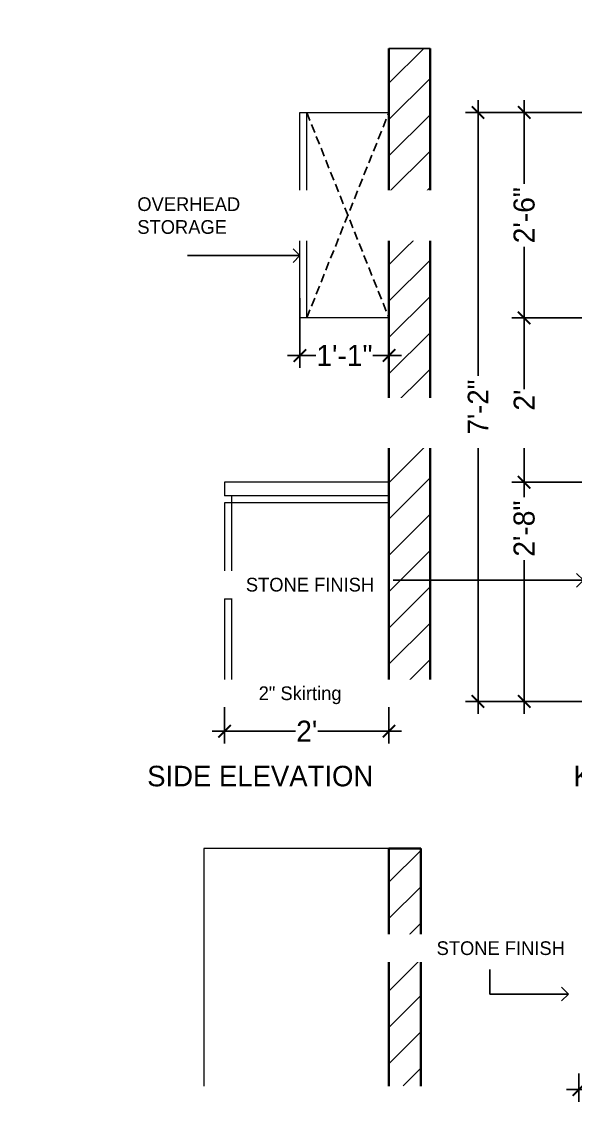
# Model space of a CAD drawing. Header units: inches. Extents: x -137722 to 81594, y -22256 to -1207.
# Drawn here: x -63181 to -63100.2, y -2139.9 to -1981.9 of the extents above; entities that cross this region are included whole.
import ezdxf

# ---------------------------------------------------------------- set-up
doc = ezdxf.new("R2010")
doc.units = ezdxf.units.IN
doc.header["$LTSCALE"] = 0.05
doc.header["$MEASUREMENT"] = 0
doc.header["$PDMODE"] = 3
doc.header["$PDSIZE"] = -4
doc.linetypes.add('DASHED2', pattern=[0.375, 0.25, -0.125])
doc.layers.get('Defpoints').update_dxf_attribs({"linetype": 'DASHED2'})
doc.layers.add('Civil Dimension - Text', color=7, linetype='Continuous')
doc.layers.add('text', color=176, linetype='Continuous')
for name, color, linetype, lineweight in [('FURNITURE', 36, 'Continuous', 18), ('Furniture DL', 35, 'Continuous', 5), ('THIN', 251, 'Continuous', 15), ('WALL', 7, 'Continuous', 35)]:
    doc.layers.add(name, color=color, linetype=linetype, lineweight=lineweight)
doc.styles.add('4MMOF3-8', font='ARIALN.TTF', dxfattribs={"height": 5.12})
doc.styles.add('9-128OF1-4', font='stylu.ttf')
doc.styles.add('ARIAL1', font='romans.shx', dxfattribs={"width": 0.85})
doc.dimstyles.new('DIM 1-4', dxfattribs={"dimtxt": 3.0792, "dimasz": 1.82, "dimexe": 1.82, "dimexo": 0, "dimgap": 0.09, "dimtad": 0, "dimzin": 0, "dimdsep": 46, "dimlunit": 4, "dimtxsty": '9-128OF1-4', "dimblk": 'ARCHTICK', "dimcen": 1.8125, "dimdle": 1.82, "dimclrd": 8, "dimclre": 8, "dimadec": 0, "dimazin": 0, "dimtfac": 1, "dimtofl": 0, "dimtmove": 0, "dimatfit": 3, "dimldrblk": 'OPEN90', "dimfxl": 1, "dimtolj": 1, "dimtzin": 0, "dimlwd": -1, "dimarcsym": 0})

# ---------------------------------------------------------------- blocks, each defined once
blk = doc.blocks.new('_ArchTick')
at = {"color": 0, "const_width": 0.15}
blk.add_lwpolyline([(-0.5, -0.5), (0.5, 0.5)], dxfattribs=at)
blk = doc.blocks.new('*D382')
at = {"layer": 'Civil Dimension - Text', "color": 8, "ltscale": 50, "transparency": 16777216}
for p, q in [((-63107.64, -1993.37), (-63107.64, -2005.59)), ((-63107.64, -2027.01), (-63107.64, -2014.79))]:
    blk.add_line(p, q, dxfattribs=at)
at = {"layer": 'Civil Dimension - Text', "color": 8, "lineweight": -2, "ltscale": 50, "transparency": 16777216}
for p, q in [((-63093.58, -1995.19), (-63109.46, -1995.19)), ((-63093.58, -2025.19), (-63109.46, -2025.19))]:
    blk.add_line(p, q, dxfattribs=at)
at = {"layer": 'Defpoints', "color": 0, "ltscale": 50, "transparency": 16777216}
for p in [(-63093.58, -1995.19), (-63107.64, -2025.19), (-63093.58, -2025.19)]:
    blk.add_point(p, dxfattribs=at)
at = {"layer": 'Civil Dimension - Text', "color": 8, "ltscale": 50, "transparency": 16777216, "xscale": 1.82, "yscale": 1.82, "zscale": 1.82}
for p, rotation in [((-63107.64, -1995.19), 90), ((-63107.64, -2025.19), 270)]:
    blk.add_blockref('_ArchTick', p, dxfattribs=dict(at, rotation=rotation))
at = {"layer": 'Civil Dimension - Text', "ltscale": 50, "transparency": 16777216, "insert": (-63107.64, -2010.19), "char_height": 3.079, "attachment_point": 5, "rotation": 90, "style": '9-128OF1-4'}
blk.add_mtext('\\A1;2\'-6"', dxfattribs=at)
blk = doc.blocks.new('_Open90')
at = {"color": 0, "linetype": 'ByBlock', "lineweight": -2}
for p, q in [((0, 0), (-1, 0)), ((-0.5, 0.5), (0, 0)), ((0, 0), (-0.5, -0.5))]:
    blk.add_line(p, q, dxfattribs=at)
blk = doc.blocks.new('*D376')
at = {"layer": 'Civil Dimension - Text', "color": 8, "ltscale": 50, "transparency": 16777216}
for p, q in [((-63107.64, -2023.37), (-63107.64, -2035.58)), ((-63107.64, -2051.01), (-63107.64, -2038.8))]:
    blk.add_line(p, q, dxfattribs=at)
at = {"layer": 'Civil Dimension - Text', "color": 8, "lineweight": -2, "ltscale": 50, "transparency": 16777216}
for p, q in [((-63096.84, -2025.19), (-63109.46, -2025.19)), ((-63096.39, -2049.19), (-63109.46, -2049.19))]:
    blk.add_line(p, q, dxfattribs=at)
at = {"layer": 'Defpoints', "color": 0, "ltscale": 50, "transparency": 16777216}
for p in [(-63096.84, -2025.19), (-63107.64, -2049.19), (-63096.39, -2049.19)]:
    blk.add_point(p, dxfattribs=at)
at = {"layer": 'Civil Dimension - Text', "color": 8, "ltscale": 50, "transparency": 16777216, "xscale": 1.82, "yscale": 1.82, "zscale": 1.82}
for p, rotation in [((-63107.64, -2025.19), 90), ((-63107.64, -2049.19), 270)]:
    blk.add_blockref('_ArchTick', p, dxfattribs=dict(at, rotation=rotation))
at = {"layer": 'Civil Dimension - Text', "ltscale": 50, "transparency": 16777216, "insert": (-63107.64, -2037.19), "char_height": 3.079, "attachment_point": 5, "rotation": 90, "style": '9-128OF1-4'}
blk.add_mtext("\\A1;2'", dxfattribs=at)
blk = doc.blocks.new('*D377')
at = {"layer": 'Civil Dimension - Text', "color": 8, "ltscale": 50, "transparency": 16777216}
for p, q in [((-63107.64, -2047.37), (-63107.64, -2051.35)), ((-63107.64, -2083.01), (-63107.64, -2060.56))]:
    blk.add_line(p, q, dxfattribs=at)
at = {"layer": 'Civil Dimension - Text', "color": 8, "lineweight": -2, "ltscale": 50, "transparency": 16777216}
for p, q in [((-63093.58, -2049.19), (-63109.46, -2049.19)), ((-63093.58, -2081.19), (-63109.46, -2081.19))]:
    blk.add_line(p, q, dxfattribs=at)
at = {"layer": 'Defpoints', "color": 0, "ltscale": 50, "transparency": 16777216}
for p in [(-63093.58, -2049.19), (-63107.64, -2081.19), (-63093.58, -2081.19)]:
    blk.add_point(p, dxfattribs=at)
at = {"layer": 'Civil Dimension - Text', "color": 8, "ltscale": 50, "transparency": 16777216, "xscale": 1.82, "yscale": 1.82, "zscale": 1.82}
for p, rotation in [((-63107.64, -2049.19), 90), ((-63107.64, -2081.19), 270)]:
    blk.add_blockref('_ArchTick', p, dxfattribs=dict(at, rotation=rotation))
at = {"layer": 'Civil Dimension - Text', "ltscale": 50, "transparency": 16777216, "insert": (-63107.64, -2055.96), "char_height": 3.079, "attachment_point": 5, "rotation": 90, "style": '9-128OF1-4'}
blk.add_mtext('\\A1;2\'-8"', dxfattribs=at)
blk = doc.blocks.new('*D383')
at = {"layer": 'Civil Dimension - Text', "color": 8, "lineweight": -2, "ltscale": 50, "transparency": 16777216}
for p, q in [((-62979.32, -2131.58), (-62979.32, -2139.69)), ((-63099.65, -2135.53), (-63099.65, -2139.69))]:
    blk.add_line(p, q, dxfattribs=at)
at = {"layer": 'Civil Dimension - Text', "color": 8, "ltscale": 50, "transparency": 16777216}
for p, q in [((-63101.47, -2137.87), (-63060.17, -2137.87)), ((-62977.5, -2137.87), (-63048.81, -2137.87))]:
    blk.add_line(p, q, dxfattribs=at)
at = {"layer": 'Defpoints', "color": 0, "ltscale": 50, "transparency": 16777216}
for p in [(-62979.32, -2131.58), (-63099.65, -2135.53), (-62979.32, -2137.87)]:
    blk.add_point(p, dxfattribs=at)
at = {"layer": 'Civil Dimension - Text', "color": 8, "ltscale": 50, "transparency": 16777216, "xscale": 1.82, "yscale": 1.82, "zscale": 1.82, "rotation": 180}
blk.add_blockref('_ArchTick', (-63099.65, -2137.87), dxfattribs=at)
at = {"layer": 'Civil Dimension - Text', "color": 8, "ltscale": 50, "transparency": 16777216, "xscale": 1.82, "yscale": 1.82, "zscale": 1.82}
blk.add_blockref('_ArchTick', (-62979.32, -2137.87), dxfattribs=at)
at = {"layer": 'Civil Dimension - Text', "ltscale": 50, "transparency": 16777216, "insert": (-63054.49, -2137.87), "char_height": 3.079, "attachment_point": 5, "style": '9-128OF1-4'}
blk.add_mtext('\\A1;10\'-0"', dxfattribs=at)
blk = doc.blocks.new('*D386')
at = {"layer": 'Civil Dimension - Text', "color": 8, "lineweight": -2, "ltscale": 50, "transparency": 16777216}
for p, q in [((-63127.37, -2077.71), (-63127.37, -2087.36)), ((-63151.37, -2079.19), (-63151.37, -2087.36))]:
    blk.add_line(p, q, dxfattribs=at)
at = {"layer": 'Civil Dimension - Text', "color": 8, "ltscale": 50, "transparency": 16777216}
for p, q in [((-63153.19, -2085.54), (-63140.99, -2085.54)), ((-63125.55, -2085.54), (-63137.76, -2085.54))]:
    blk.add_line(p, q, dxfattribs=at)
at = {"layer": 'Defpoints', "color": 0, "ltscale": 50, "transparency": 16777216}
for p in [(-63127.37, -2077.71), (-63151.37, -2079.19), (-63127.37, -2085.54)]:
    blk.add_point(p, dxfattribs=at)
at = {"layer": 'Civil Dimension - Text', "color": 8, "ltscale": 50, "transparency": 16777216, "xscale": 1.82, "yscale": 1.82, "zscale": 1.82, "rotation": 180}
blk.add_blockref('_ArchTick', (-63151.37, -2085.54), dxfattribs=at)
at = {"layer": 'Civil Dimension - Text', "color": 8, "ltscale": 50, "transparency": 16777216, "xscale": 1.82, "yscale": 1.82, "zscale": 1.82}
blk.add_blockref('_ArchTick', (-63127.37, -2085.54), dxfattribs=at)
at = {"layer": 'Civil Dimension - Text', "color": 0, "ltscale": 50, "transparency": 16777216, "insert": (-63139.37, -2085.54), "char_height": 3.079, "attachment_point": 5, "style": '9-128OF1-4'}
blk.add_mtext("\\A1;2'", dxfattribs=at)
blk = doc.blocks.new('*D701')
at = {"layer": 'Civil Dimension - Text', "color": 8, "ltscale": 50, "transparency": 16777216}
for p, q in [((-63114.38, -1993.37), (-63114.38, -2033.63)), ((-63114.38, -2083.01), (-63114.38, -2042.75))]:
    blk.add_line(p, q, dxfattribs=at)
at = {"layer": 'Civil Dimension - Text', "color": 8, "lineweight": -2, "ltscale": 50, "transparency": 16777216}
for p, q in [((-63101.52, -1995.19), (-63116.2, -1995.19)), ((-63101.55, -2081.19), (-63116.2, -2081.19))]:
    blk.add_line(p, q, dxfattribs=at)
at = {"layer": 'Defpoints', "color": 0, "ltscale": 50, "transparency": 16777216}
for p in [(-63101.52, -1995.19), (-63114.38, -2081.19), (-63101.55, -2081.19)]:
    blk.add_point(p, dxfattribs=at)
at = {"layer": 'Civil Dimension - Text', "color": 8, "ltscale": 50, "transparency": 16777216, "xscale": 1.82, "yscale": 1.82, "zscale": 1.82}
for p, rotation in [((-63114.38, -1995.19), 90), ((-63114.38, -2081.19), 270)]:
    blk.add_blockref('_ArchTick', p, dxfattribs=dict(at, rotation=rotation))
at = {"layer": 'Civil Dimension - Text', "color": 0, "ltscale": 50, "transparency": 16777216, "insert": (-63114.38, -2038.19), "char_height": 3, "attachment_point": 5, "rotation": 90, "style": '9-128OF1-4'}
blk.add_mtext('\\A1;7\'-2"', dxfattribs=at)
blk = doc.blocks.new('*D733')
at = {"layer": 'Civil Dimension - Text', "color": 8, "lineweight": -2, "ltscale": 50, "transparency": 16777216}
for p, q in [((-63127.37, -2021.11), (-63127.37, -2032.49)), ((-63140.37, -2022.31), (-63140.37, -2032.49))]:
    blk.add_line(p, q, dxfattribs=at)
at = {"layer": 'Civil Dimension - Text', "color": 8, "ltscale": 50, "transparency": 16777216}
for p, q in [((-63142.19, -2030.67), (-63138.03, -2030.67)), ((-63125.55, -2030.67), (-63129.72, -2030.67))]:
    blk.add_line(p, q, dxfattribs=at)
at = {"layer": 'Defpoints', "color": 0, "ltscale": 50, "transparency": 16777216}
for p in [(-63127.37, -2021.11), (-63140.37, -2022.31), (-63127.37, -2030.67)]:
    blk.add_point(p, dxfattribs=at)
at = {"layer": 'Civil Dimension - Text', "color": 8, "ltscale": 50, "transparency": 16777216, "xscale": 1.82, "yscale": 1.82, "zscale": 1.82, "rotation": 180}
blk.add_blockref('_ArchTick', (-63140.37, -2030.67), dxfattribs=at)
at = {"layer": 'Civil Dimension - Text', "color": 8, "ltscale": 50, "transparency": 16777216, "xscale": 1.82, "yscale": 1.82, "zscale": 1.82}
blk.add_blockref('_ArchTick', (-63127.37, -2030.67), dxfattribs=at)
at = {"layer": 'Civil Dimension - Text', "ltscale": 50, "transparency": 16777216, "insert": (-63133.87, -2030.67), "char_height": 3.079, "attachment_point": 5, "style": '9-128OF1-4'}
blk.add_mtext('\\A1;1\'-1"', dxfattribs=at)

msp = doc.modelspace()

# ---------------------------------------------------------------- hatches: boundary and pattern name
at = {"ltscale": 50}
h = msp.add_hatch(dxfattribs=at)
h.set_pattern_fill('ANSI31', color=256, scale=30)
h.paths.add_polyline_path([(-63121.3747, -1985.8368), (-63127.3747, -1985.8368), (-63127.3747, -2081.1898), (-63121.3747, -2081.1898)])
h = msp.add_hatch(dxfattribs=at)
h.set_pattern_fill('ANSI31', color=256, scale=30)
h.paths.add_polyline_path([(-63127.3747, -2137.3254), (-63122.7267, -2137.3254), (-63122.7267, -2102.6753), (-63127.3747, -2102.6753)])

# ---------------------------------------------------------------- linework, layer by layer
for p, q in [((-63127.3747, -1985.8368), (-63121.3747, -1985.8368)), ((-63151.3747, -2065.1898), (-63150.3747, -2065.1898)), ((-63151.3747, -2066.1898), (-63150.3747, -2066.1898)), ((-63150.3747, -2065.1898), (-63150.3747, -2066.1898)), ((-63123.4954, -2081.1898), (-63160.3394, -2081.1898)), ((-63103.6499, -2081.1898), (-62970.9863, -2081.1892))]:
    msp.add_line(p, q, dxfattribs=at)
at = {"layer": 'FURNITURE', "ltscale": 50}
for p, q in [((-63140.3747, -2025.1898), (-63140.3747, -1995.1898)), ((-63140.3747, -1995.1898), (-63127.3747, -1995.1898)), ((-63139.3747, -2025.1898), (-63139.3747, -1995.1898)), ((-63127.3747, -2025.1898), (-63140.3747, -2025.1898)), ((-63127.3747, -2049.1898), (-63151.3747, -2049.1898)), ((-63151.3747, -2049.1898), (-63151.3747, -2051.1898)), ((-63127.3747, -2051.1898), (-63151.3747, -2051.1898)), ((-63150.3747, -2051.1898), (-63150.3747, -2052.1898)), ((-63127.3747, -2052.1898), (-63151.3747, -2052.1898)), ((-63151.3747, -2052.1898), (-63151.3747, -2065.1898)), ((-63150.3747, -2052.1898), (-63150.3747, -2065.1898)), ((-63151.3747, -2066.1898), (-63151.3747, -2079.1898)), ((-63150.3747, -2066.1898), (-63150.3747, -2079.1898)), ((-63127.3747, -2079.1898), (-63151.3747, -2079.1898)), ((-63149.6268, -2081.1898), (-63149.6268, -2079.1898)), ((-63127.3747, -2102.6753), (-63154.3747, -2102.6753)), ((-63154.3747, -2102.6753), (-63154.3747, -2137.3972))]:
    msp.add_line(p, q, dxfattribs=at)
at = {"layer": 'Furniture DL'}
msp.add_line((-63122.7267, -2102.6753), (-63122.7267, -2137.3972), dxfattribs=at)
at = {"layer": 'THIN'}
msp.add_line((-63122.7267, -2137.3972), (-63122.7267, -2102.6753), dxfattribs=at)
at = {"layer": 'WALL', "ltscale": 50}
for p, q in [((-63127.3747, -2081.1898), (-63127.3747, -1985.8368)), ((-63121.3747, -2081.1898), (-63121.3747, -1985.8368))]:
    msp.add_line(p, q, dxfattribs=at)
msp.add_lwpolyline([(-63127.3747, -2137.3972), (-63127.3747, -2102.6753), (-63122.7267, -2102.6753), (-63122.7267, -2137.3972)], dxfattribs=at)

# ---------------------------------------------------------------- texts
at = {"layer": 'text', "ltscale": 50, "char_height": 3, "attachment_point": 4, "style": '4MMOF3-8', "bg_fill": 2}
for s, insert in [('{\\fStylus BT|b0|i0|c0|p34;SIDE ELEVATION }', (-63162.657, -2092.1146)), ('{\\fStylus BT|b0|i0|c0|p34;KITCHEN ELEVATION }', (-63100.4506, -2092.1146))]:
    msp.add_mtext_dynamic_manual_height_columns(s, width=49.341913, gutter_width=15.396, heights=[0], dxfattribs=dict(at, insert=insert))

# ---------------------------------------------------------------- dimensions: what is measured, and where the dimension line sits
at = {"layer": 'Civil Dimension - Text', "ltscale": 50}
for base, p1, p2, override, picture, middle in [((-63107.6374, -2025.1898), (-63093.5807, -1995.1898), (-63093.5807, -2025.1898), {"dimclrt": 256, "dimfxl": 0, "dimarcsym": 1}, '*D382', (-63107.6374, -2010.1898)), ((-63107.6374, -2049.1898), (-63096.8426, -2025.1898), (-63096.3856, -2049.1898), {"dimclrt": 256, "dimtmove": 1, "dimfxl": 0, "dimarcsym": 1}, '*D376', (-63107.6374, -2037.1898))]:
    dim = msp.add_linear_dim(base=base, p1=p1, p2=p2, angle=90, dimstyle='DIM 1-4', override=override, dxfattribs=at)
    dim.commit()
    dim.dimension.update_dxf_attribs({"geometry": picture, "text_midpoint": middle})
for base, p1, p2, override, picture, middle in [((-63127.3747, -2030.6697), (-63140.3747, -2022.3145), (-63127.3747, -2021.1086), {"dimclrt": 256, "dimtmove": 1, "dimfxl": 0, "dimarcsym": 1}, '*D733', (-63133.8747, -2030.6697)), ((-63127.3747, -2085.5437), (-63151.3747, -2079.1898), (-63127.3747, -2077.7141), {"dimtmove": 1, "dimfxl": 0, "dimarcsym": 1}, '*D386', (-63139.3747, -2085.5437))]:
    dim = msp.add_linear_dim(base=base, p1=p1, p2=p2, dimstyle='DIM 1-4', override=override, dxfattribs=at)
    dim.commit()
    dim.dimension.update_dxf_attribs({"geometry": picture, "text_midpoint": middle})
dim = msp.add_linear_dim(base=(-63107.6374, -2081.1898), p1=(-63093.5807, -2049.1898), p2=(-63093.5807, -2081.1898), angle=90, dimstyle='DIM 1-4', override={"dimclrt": 256, "dimtmove": 1, "dimfxl": 0, "dimarcsym": 1}, dxfattribs=at)
dim.commit()
dim.dimension.update_dxf_attribs({"geometry": '*D377', "text_midpoint": (-63107.6374, -2055.957), "dimtype": 160})
dim = msp.add_linear_dim(base=(-62979.3166, -2137.8705), p1=(-63099.6499, -2135.5308), p2=(-62979.3166, -2131.5796), text='10\'-0"', dimstyle='DIM 1-4', override={"dimclrt": 256, "dimfxl": 0, "dimarcsym": 1}, dxfattribs=at)
dim.commit()
dim.dimension.update_dxf_attribs({"geometry": '*D383', "text_midpoint": (-63054.4867, -2137.8705), "dimtype": 160})

# ---------------------------------------------------------------- leaders
for points in [[(-63140.3747, -2016.0908), (-63156.7893, -2016.0908)], [(-63098.9875, -2063.4911), (-63126.7685, -2063.4911)], [(-63101.1915, -2123.9368), (-63112.6439, -2123.9368), (-63112.6439, -2120.3523)]]:
    msp.add_leader(points, dimstyle='DIM 1-4', override={"dimtxt": 75, "dimasz": 2, "dimdec": 1, "dimlunit": 2, "dimtxsty": 'ARIAL1', "dimclrt": 256, "dimtdec": 1, "dimfxl": 0, "dimarcsym": 1}, dxfattribs=at)

# ---------------------------------------------------------------- next in the draw order: texts
at = {"layer": 'text', "ltscale": 50, "char_height": 2, "style": '4MMOF3-8', "bg_fill": 2}
for s, insert, attachment_point in [('{\\fStylus BT|b0|i0|c0|p34;OVERHEAD \\PSTORAGE}', (-63164.0972, -2010.2564), 4), ('{\\fStylus BT|b0|i0|c0|p34;STONE FINISH }', (-63129.5361, -2064.1559), 6), ('\\pi18.07213;{\\fStylus BT|b0|i0|c0|p34;2" Skirting}', (-63164.4621, -2080.3057), 4), ('{\\fStylus BT|b0|i0|c0|p34;STONE FINISH }', (-63101.6994, -2117.2401), 6)]:
    msp.add_mtext_dynamic_manual_height_columns(s, width=49.341913, gutter_width=15.396, heights=[0], dxfattribs=dict(at, insert=insert, attachment_point=attachment_point))

# ---------------------------------------------------------------- next in the draw order: linework, layer by layer
at = {"color": 251, "linetype": 'DASHED2', "ltscale": 100, "true_color": 0x636466}
for p, q in [((-63139.3747, -1995.1898), (-63127.3747, -2025.1898)), ((-63139.3747, -2025.1898), (-63127.3747, -1995.1898))]:
    msp.add_line(p, q, dxfattribs=at)

# ---------------------------------------------------------------- next in the draw order: dimensions: what is measured, and where the dimension line sits
at = {"layer": 'Civil Dimension - Text', "ltscale": 50}
dim = msp.add_linear_dim(base=(-63114.3793, -2081.1898), p1=(-63101.5191, -1995.1898), p2=(-63101.549, -2081.1898), angle=90, dimstyle='DIM 1-4', override={"dimtxt": 3, "dimdec": 3, "dimtdec": 3, "dimtmove": 1, "dimfxl": 0, "dimfrac": 1, "dimarcsym": 1}, dxfattribs=at)
dim.commit()
dim.dimension.update_dxf_attribs({"geometry": '*D701', "text_midpoint": (-63114.3793, -2038.1898)})

# ---------------------------------------------------------------- next in the draw order: texts
at = {"layer": 'text', "ltscale": 50, "insert": (-63078.8222, -2040.5493), "char_height": 2, "attachment_point": 6, "style": '4MMOF3-8', "bg_fill": 2}
msp.add_mtext_dynamic_manual_height_columns('{\\fStylus BT|b0|i0|c0|p34;COUNTER \\PTOP}', width=49.341913, gutter_width=15.396, heights=[0], dxfattribs=at)

doc.saveas('drawing.dxf')
